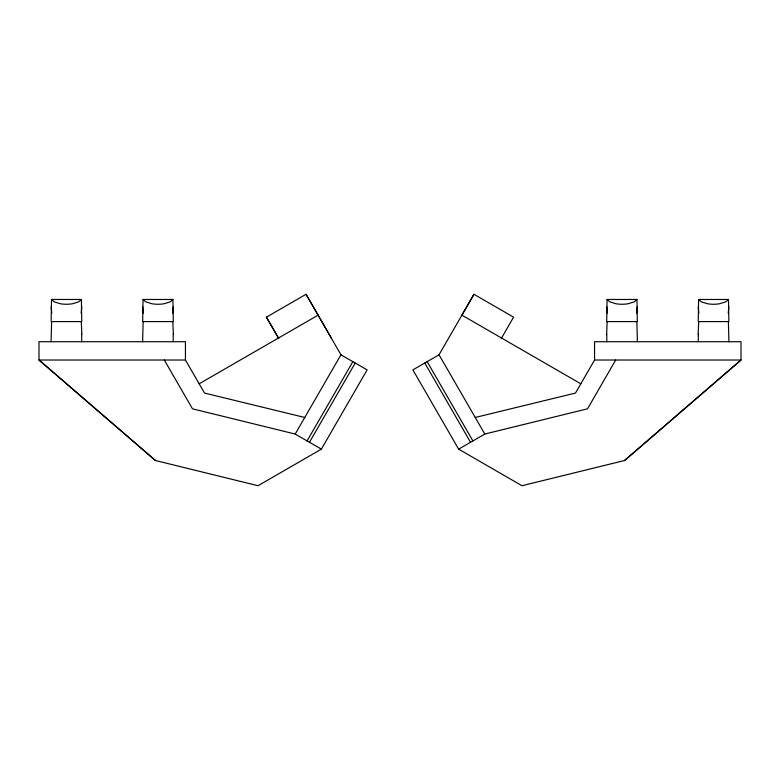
<?xml version="1.0" encoding="UTF-8"?>
<svg xmlns="http://www.w3.org/2000/svg" width="780" height="780" viewBox="0 0 780 780"><rect width="100%" height="100%" fill="white"/><g stroke="black" fill="none" stroke-linecap="round" stroke-linejoin="round"><path stroke-width="1.17" d="M51.616 321.584L51.09 341.718M143.14 321.584L142.613 341.718M607.162 321.584L606.645 334.162M698.695 321.584L698.168 334.162M81.12 313.151L81.754 306.764M172.643 313.151L173.287 306.764M636.675 313.151L637.318 306.764M728.208 313.151L728.851 306.764M51.519 299.471L51.148 321.584L81.754 321.584L81.393 299.471L51.519 299.471L54.317 301.899L60.596 303.8A15.717 6.406 0 0 0 72.306 303.8L78.595 301.899L81.393 299.471M143.052 299.471L142.681 321.584L173.287 321.584L172.916 299.471L143.052 299.471L145.841 301.899L152.129 303.8A15.717 6.406 0 0 0 163.839 303.8L170.128 301.899L172.916 299.471M607.084 299.471L606.713 321.584L637.318 321.584L636.948 299.471L607.084 299.471L609.872 301.899L616.161 303.8A15.717 6.406 0 0 0 627.871 303.8L634.159 301.899L636.948 299.471M698.607 299.471L698.246 321.584L728.851 321.584L728.481 299.471L698.607 299.471L701.405 301.899L707.694 303.8A15.717 6.406 0 0 0 719.404 303.8L725.683 301.899L728.481 299.471M501.218 338.598L513.581 317.168L473.947 294.274L461.926 315.159L580.827 383.799M164.307 360.019L192.475 408.808L295.191 434.05L340.957 354.793L306.052 294.284L266.419 317.168L278.782 338.598M307.086 440.924L352.852 361.657M309.465 442.289L355.231 363.022M304.765 417.476L204.516 393.061L185.445 360.019L185.445 341.718L39 341.718L39 360.019L155.298 460.473L258.024 485.726L321.35 449.153L367.117 369.895L340.957 354.793M475.235 417.476L575.484 393.061L594.555 360.019L594.555 341.718L741 341.718L741 360.019L624.702 460.473L521.976 485.726L458.65 449.153L412.883 369.895L439.043 354.793L473.947 294.274M615.693 360.019L587.525 408.808L484.809 434.05L458.65 449.153M624.4 460.551L741 360.019L594.555 360.019M199.173 383.799L318.074 315.159M81.832 334.162L81.305 321.584M173.355 334.162L172.838 321.584M185.445 360.019L39 360.019L155.6 460.551M295.191 434.05L321.35 449.153M439.043 354.793L484.809 434.05M427.148 361.657L472.914 440.924M424.769 363.022L470.535 442.289M266.419 317.168L278.46 338.023M306.052 294.274L331.354 338.14M698.246 306.764L698.88 313.151M606.713 306.764L607.357 313.151M142.681 306.764L143.325 313.151M51.148 306.764L51.792 313.151M728.383 321.584L728.91 341.718M636.86 321.584L637.387 341.718M698.305 334.162L698.305 341.718M606.772 334.162L606.772 341.718M173.228 334.162L173.228 341.718M81.695 334.162L81.695 341.718"/></g></svg>
